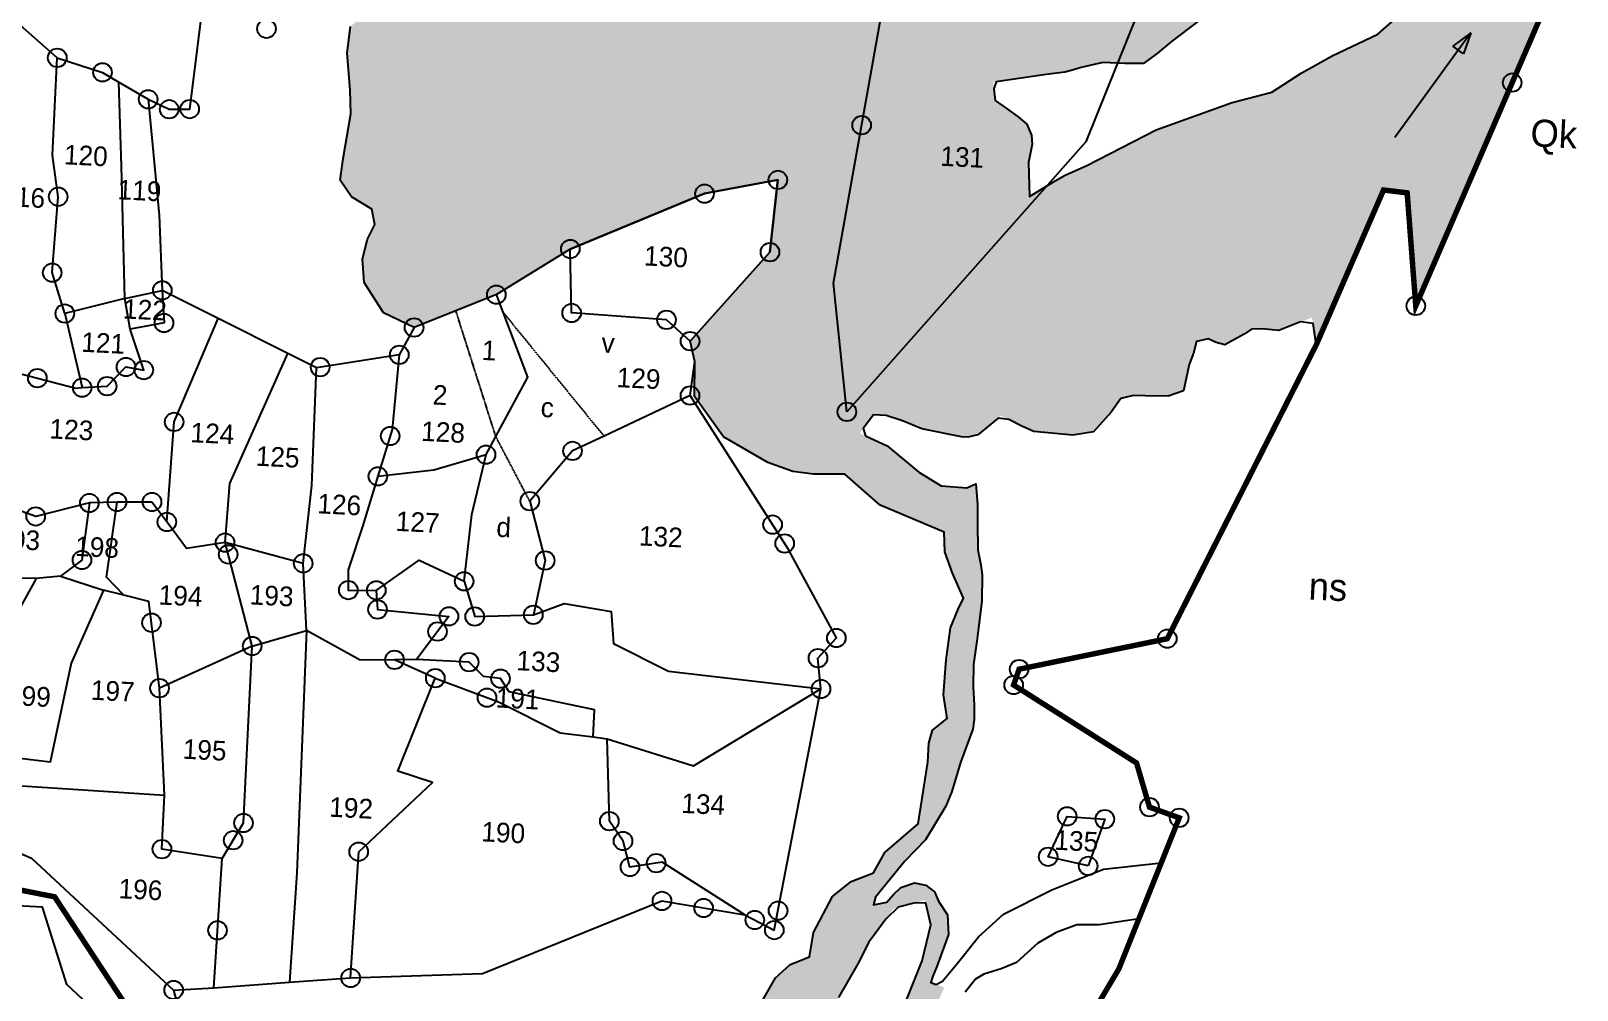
# Model space of a CAD drawing. Header units: feet. Extents: x -2404 to 281539, y -406 to 2079040.
# Drawn here: x 280753 to 281499, y 2077782 to 2078244 of the extents above; entities that cross this region are included whole.
import ezdxf
from ezdxf.enums import TextEntityAlignment as Align

# ---------------------------------------------------------------- set-up
doc = ezdxf.new("R2010")
doc.units = ezdxf.units.FT
doc.header["$LTSCALE"] = 0.3
doc.header["$MEASUREMENT"] = 0
doc.linetypes.add('DASHDOT', pattern=[1, 0.5, -0.25, 0, -0.25])
doc.linetypes.add('DASHED', pattern=[0.75, 0.5, -0.25])
for name, color, linetype in [('POLY_HATCH', 12, 'Continuous'), ('POLY_PARCEL', 6, 'Continuous'), ('POLY_SUBPARCEL', 6, 'DASHED'), ('POLY_WATER', 4, 'Continuous'), ('SYM_ARROW', 1, 'Continuous'), ('SYM_STONE', 1, 'Continuous'), ('TEXT_MAPIN', 7, 'Continuous'), ('TEXT_MAPOUT', 7, 'Continuous'), ('TEXT_PARCEL', 7, 'Continuous'), ('V_BOUND_LINE', 7, 'Continuous'), ('V_BOUND_STREAM_LINE', 7, 'DASHDOT')]:
    doc.layers.add(name, color=color, linetype=linetype)
doc.styles.add('TEXT_MAP', font='')
doc.styles.get('TEXT_MAP').set_extended_font_data('Kruti Dev 050')

# ---------------------------------------------------------------- blocks, each defined once
blk = doc.blocks.new('ARROWASPECT')
h = blk.add_hatch(color=256)
h.paths.add_polyline_path([(2.85, -2.85), (3.72, -1.98), (0, 0)])
h.paths.add_polyline_path([(0, 0), (1.98, -3.72), (2.85, -2.85)])
for points in [[(0, 0), (17.15, -17.15)], [(0, 0), (1.98, -3.72)], [(0, 0), (3.72, -1.98)], [(3.72, -1.98), (1.98, -3.72)]]:
    blk.add_lwpolyline(points)
blk = doc.blocks.new('STONE')
blk.add_circle((0, 0), 0.851)
blk = doc.blocks.new('jj')
at = {"layer": 'POLY_HATCH'}
h = blk.add_hatch(dxfattribs=at)
h.set_pattern_fill('ZIGZAG', color=256, scale=52.531953, angle=-1.94588, style=0)
h.set_pattern_definition([(358.05412, (278595.885, 2075833.407), (6.785676, 6.339739), [6.566494, -6.566494]), (88.05412, (278602.448, 2075833.1843), (-6.339739, 6.785676), [6.566494, -6.566494])])
h.paths.add_polyline_path([(281315.09, 2078258.42), (281324.61, 2078261.52), (281334.14, 2078264.61), (281341.54, 2078268.21), (281356.47, 2078279.26), (281369.36, 2078292.95), (281375, 2078295.32), (281378.97, 2078298.61), (281382.09, 2078302.36), (281383.27, 2078311.73), (281381.52, 2078323.2), (281381.93, 2078335.31), (281382.91, 2078352.06), (281381.75, 2078368.36), (281381.93, 2078373.49), (281380.67, 2078386.8), (281380.52, 2078394.94), (281379.54, 2078403.96), (281378.01, 2078420.6), (281441.85, 2078556.11), (281440.71, 2078564.34), (281439.54, 2078567.8), (281438.9, 2078574.24), (281437.01, 2078594.24), (281435.13, 2078607.47), (281425.66, 2078613.03), (281409.81, 2078620.09), (281407.09, 2078632.79), (281419.16, 2078646.64), (281420.14, 2078652.16), (281420.54, 2078664.12), (281418.49, 2078666.76), (281411.75, 2078669.99), (281397.72, 2078674.72), (281392.28, 2078685.54), (281396.22, 2078699.89), (281405.14, 2078702.31), (281423.49, 2078700.4), (281429.77, 2078696.33), (281436.99, 2078694.38), (281437.96, 2078697.77), (281437.72, 2078703.34), (281437.72, 2078713.59), (281435.7, 2078734.78), (281432.58, 2078756.28), (281430.19, 2078774.33), (281425.47, 2078786.48), (281417.89, 2078790.16), (281410.64, 2078791.26), (281396.59, 2078793.45), (281388.05, 2078794.17), (281378.23, 2078794.93), (281358.54, 2078795.17), (281348.22, 2078793.81), (281333.62, 2078792.59), (281316.08, 2078793.19), (281305.79, 2078792.68), (281282.62, 2078791.33), (281268.92, 2078791.37), (281262.73, 2078784.16), (281252.08, 2078779.06), (281233.18, 2078772.42), (281225.43, 2078772.22), (281222.15, 2078769.6), (281217.84, 2078763.38), (281215.35, 2078757.09), (281212.16, 2078748.06), (281204.67, 2078751.08), (281196.02, 2078751.37), (281186.83, 2078748.95), (281176.5, 2078739.74), (281174.27, 2078727.98), (281174.64, 2078712.04), (281176.64, 2078703.77), (281174.2, 2078698.85), (281172.18, 2078679.8), (281174.93, 2078665.9), (281179.93, 2078652.08), (281177.27, 2078640.79), (281175.11, 2078630.84), (281173.87, 2078621.33), (281175.79, 2078610.79), (281179.12, 2078601.57), (281193.74, 2078589.57), (281231.36, 2078569.6), (281232.83, 2078560), (281234.64, 2078546.28), (281234.46, 2078540.83), (281234.13, 2078531.28), (281230.41, 2078515.47), (281227.78, 2078505.09), (281224.63, 2078492.9), (281217.52, 2078471.29), (281213.34, 2078443.01), (281208.83, 2078430.88), (281204.19, 2078415.1), (281201.28, 2078396.53), (281177.69, 2078332.59), (281172.48, 2078326.85), (281167.17, 2078317.93), (281159.26, 2078313.19), (281144.23, 2078303.27), (281093.83, 2078298.89), (281082.04, 2078310.3), (281058.49, 2078327.49), (281018.85, 2078340.67), (280991.72, 2078348.02), (280988.52, 2078347.67), (280977.79, 2078343.28), (280963.37, 2078344.89), (280958.82, 2078345.04), (280955.04, 2078341.07), (280948.38, 2078332.65), (280938.22, 2078331.04), (280933.61, 2078329.38), (280929.91, 2078327.68), (280922.28, 2078315.58), (280920.71, 2078311.61), (280919.19, 2078307.11), (280918.34, 2078295.75), (280920.4, 2078289.31), (280926.16, 2078278.23), (280924.7, 2078268.22), (280916.15, 2078258.04), (280905.83, 2078249.29), (280904.49, 2078236.59), (280906.17, 2078218.63), (280906.7, 2078207.23), (280903.22, 2078185.49), (280901.96, 2078175.07), (280907.61, 2078167.13), (280917.44, 2078161.34), (280919.01, 2078154), (280915.58, 2078146.83), (280913.43, 2078137.35), (280914.41, 2078125.93), (280923.94, 2078111.49), (280938.74, 2078104.6), (280978.18, 2078121.07), (281013.5, 2078143.61), (281077.85, 2078171.31), (281113.12, 2078178.48), (281109.84, 2078143.58), (281071.96, 2078100.07), (281074.33, 2078090.28), (281074.48, 2078073.47), (281088.86, 2078054.24), (281110.31, 2078042.13), (281122.48, 2078038.08), (281132.45, 2078036.83), (281147.6, 2078037.11), (281164.86, 2078022.41), (281195.87, 2078009.97), (281196.46, 2078000.39), (281200.21, 2077990.25), (281205.72, 2077978.22), (281203.26, 2077972.84), (281199.77, 2077963.86), (281197.88, 2077948.44), (281196.85, 2077931.49), (281198.74, 2077920.05), (281191.72, 2077914.37), (281190.14, 2077908.05), (281189.83, 2077898.95), (281185.62, 2077869.05), (281169.66, 2077855.03), (281164.31, 2077845.19), (281153.63, 2077840.86), (281144.72, 2077833.43), (281135.93, 2077815.97), (281134.17, 2077804.2), (281124.93, 2077800.41), (281117.87, 2077793.82), (281111.07, 2077781.31), (281095.43, 2077776.83), (281074.4, 2077761.16), (281061.97, 2077757.48), (281049.97, 2077752.88), (281043.12, 2077742.91), (281029.17, 2077747.93), (281000.7, 2077754.82), (280977.81, 2077751.5), (280964.33, 2077743.31), (280958.06, 2077733.05), (280952.52, 2077730.96), (280944.28, 2077729.87), (280937.21, 2077722.83), (280932.2, 2077709.34), (280929.64, 2077701.24), (280932.08, 2077692.5), (280941, 2077673.53), (280942.27, 2077653.91), (280944.58, 2077641.54), (280955.21, 2077632.53), (280971.93, 2077628.77), (280981.52, 2077629.36), (280995.73, 2077632.06), (280998.75, 2077626.95), (281007.34, 2077626.37), (281015.9, 2077626.08), (281027.46, 2077626.12), (281040.32, 2077626.54), (281048.19, 2077631.4), (281056.72, 2077640.96), (281063.5, 2077640.73), (281074.62, 2077640.35), (281080.22, 2077641.44), (281084.98, 2077642.99), (281095.91, 2077658.22), (281101.5, 2077662.97), (281109.22, 2077663.14), (281124.29, 2077665.62), (281132.69, 2077672.31), (281136.32, 2077678.17), (281137.73, 2077681.98), (281139.39, 2077692.9), (281160.53, 2077703.8), (281199.39, 2077790.36), (281192.67, 2077792.86), (281195.7, 2077800.39), (281200.94, 2077816.04), (281200.41, 2077825.48), (281191.92, 2077837.9), (281189.75, 2077839.53), (281184.22, 2077840.58), (281177.72, 2077838.23), (281174.18, 2077834.93), (281171.06, 2077831.18), (281164.58, 2077829.69), (281165.57, 2077833.51), (281179.44, 2077851.01), (281189.21, 2077861.38), (281198.8, 2077877.8), (281201.62, 2077884.98), (281205.52, 2077898.97), (281211.24, 2077915.16), (281211.82, 2077919.84), (281211.63, 2077926.7), (281210.61, 2077943.44), (281212.72, 2077958.76), (281214.63, 2077977.09), (281214.53, 2077989.63), (281213.83, 2077994.36), (281212.37, 2078001.69), (281211.95, 2078014.54), (281211.83, 2078023.53), (281210.88, 2078033.41), (281206.53, 2078031.41), (281194.14, 2078032.26), (281183.22, 2078038.62), (281167.81, 2078051.13), (281154.45, 2078057), (281161.03, 2078065.91), (281167.02, 2078065.71), (281175.07, 2078063.29), (281184.36, 2078059.55), (281203.65, 2078055.98), (281206.65, 2078055.88), (281211.4, 2078057), (281222.34, 2078066.48), (281232.95, 2078061.4), (281238.44, 2078059.07), (281257.23, 2078057.58), (281267.14, 2078059.38), (281275.6, 2078068.94), (281280.11, 2078075.63), (281286.27, 2078077.25), (281291.83, 2078077.06), (281302.97, 2078077.11), (281310.34, 2078079.85), (281312.91, 2078092.61), (281314.81, 2078098.1), (281316.28, 2078103.62), (281321.9, 2078105.14), (281325.69, 2078103.3), (281329.94, 2078102.3), (281339.11, 2078107.55), (281343.51, 2078110.62), (281355.88, 2078109.55), (281371.77, 2078116.18), (281374.04, 2078103.06), (281405.32, 2078178.12), (281416.72, 2078176.92), (281421.71, 2078122.51), (281486.3, 2078278.49), (281432.38, 2078309.21), (281432.75, 2078303.58), (281435.57, 2078291.37), (281431.94, 2078279.64), (281422.19, 2078270.13), (281412.1, 2078262.77), (281401.33, 2078253.18), (281379.55, 2078242.36), (281364.7, 2078233.88), (281350.68, 2078224.52), (281331.66, 2078219.17), (281295.23, 2078205.43), (281262.08, 2078187.73), (281251.64, 2078182.95), (281246.84, 2078180.12), (281234.59, 2078172.4), (281234.35, 2078177.97), (281233.86, 2078188.69), (281235.44, 2078197.62), (281235.16, 2078201.91), (281232.77, 2078207.13), (281228.61, 2078210.69), (281222.75, 2078214.74), (281217.31, 2078218.35), (281216.26, 2078227.11), (281241.72, 2078231.21), (281250.76, 2078232.62), (281253.79, 2078233.37), (281258.55, 2078234.92), (281268.92, 2078237.56), (281279.61, 2078237.2), (281288.6, 2078237.32), (281295.28, 2078242.4), (281301.89, 2078248.17)])
h.paths.add_polyline_path([(281192.46, 2077820.5), (281188.44, 2077803.09), (281177.63, 2077774.79), (281165.45, 2077756.37), (281153.49, 2077744.8), (281135.59, 2077721.87), (281127.17, 2077713.6), (281116.82, 2077698.97), (281096.69, 2077685.96), (281080.57, 2077677.95), (281067.56, 2077673.26), (281057.64, 2077671.03), (281056.47, 2077674.49), (281058.77, 2077679.12), (281059.83, 2077685.07), (281058.77, 2077691.53), (281052.13, 2077697.74), (281036.52, 2077704.69), (281022.58, 2077710.3), (281008.04, 2077710.8), (281000.77, 2077711.04), (280990.99, 2077713.09), (280983.69, 2077712.48), (280971.97, 2077707.74), (280969.47, 2077709.97), (280976.16, 2077717.87), (280989.46, 2077723.96), (281021.69, 2077721.89), (281036.57, 2077718.81), (281047.19, 2077716.31), (281059.56, 2077715.04), (281072.42, 2077715.46), (281082.55, 2077723.67), (281109.06, 2077747.59), (281133.79, 2077769.86), (281148.43, 2077784.77), (281157.55, 2077801.15), (281162.62, 2077811.67), (281174.46, 2077828.19), (281189.43, 2077832.36)], flags=16)
for points in [[(281111.07, 2077781.31), (281117.87, 2077793.82), (281124.93, 2077800.41), (281134.17, 2077804.2), (281135.93, 2077815.97), (281144.72, 2077833.43), (281153.63, 2077840.86), (281164.31, 2077845.19), (281169.66, 2077855.03), (281185.62, 2077869.05), (281189.83, 2077898.95), (281190.14, 2077908.05), (281191.72, 2077914.37), (281198.74, 2077920.05), (281196.85, 2077931.49), (281197.88, 2077948.44), (281199.77, 2077963.86), (281203.26, 2077972.84), (281205.72, 2077978.22), (281200.21, 2077990.25), (281196.46, 2078000.39), (281195.87, 2078009.97), (281164.86, 2078022.41), (281147.6, 2078037.11), (281132.45, 2078036.83), (281122.48, 2078038.08), (281110.31, 2078042.13), (281088.86, 2078054.24), (281074.48, 2078073.47), (281074.33, 2078090.28), (281071.96, 2078100.07), (281109.84, 2078143.58), (281113.12, 2078178.48), (281077.85, 2078171.31), (281013.5, 2078143.61), (280978.18, 2078121.07), (280938.74, 2078104.6), (280923.94, 2078111.49), (280914.41, 2078125.93), (280913.43, 2078137.35), (280915.58, 2078146.83), (280919.01, 2078154), (280917.44, 2078161.34), (280907.61, 2078167.13), (280901.96, 2078175.07), (280903.22, 2078185.49), (280906.7, 2078207.23), (280906.17, 2078218.63), (280904.49, 2078236.59), (280905.83, 2078249.29)], [(281315.09, 2078258.42), (281301.89, 2078248.17), (281295.28, 2078242.4), (281288.6, 2078237.32), (281279.61, 2078237.2), (281268.92, 2078237.56), (281258.55, 2078234.92), (281253.79, 2078233.37), (281250.76, 2078232.62), (281241.72, 2078231.21), (281217.61, 2078227.33), (281216.64, 2078223.94), (281217.31, 2078218.35), (281222.75, 2078214.74), (281228.61, 2078210.69), (281232.77, 2078207.13), (281235.16, 2078201.91), (281235.44, 2078197.62), (281233.86, 2078188.69), (281234.35, 2078177.97), (281234.59, 2078172.4), (281246.84, 2078180.12), (281251.64, 2078182.95), (281262.08, 2078187.73), (281295.23, 2078205.43), (281331.66, 2078219.17), (281350.68, 2078224.52), (281364.7, 2078233.88), (281379.55, 2078242.36), (281401.33, 2078253.18), (281412.1, 2078262.77)], [(281486.3, 2078278.49), (281421.71, 2078122.51), (281416.72, 2078176.92), (281405.32, 2078178.12), (281374.04, 2078103.06), (281372.28, 2078113.27), (281366.3, 2078113.9), (281355.88, 2078109.55), (281347.77, 2078110.25), (281342.62, 2078110), (281339.11, 2078107.55), (281329.94, 2078102.3), (281325.69, 2078103.3), (281321.9, 2078105.14), (281316.28, 2078103.62), (281314.81, 2078098.1), (281312.91, 2078092.61), (281310.34, 2078079.85), (281302.97, 2078077.11), (281291.83, 2078077.06), (281286.27, 2078077.25), (281280.11, 2078075.63), (281275.6, 2078068.94), (281267.14, 2078059.38), (281257.23, 2078057.58), (281238.44, 2078059.07), (281232.95, 2078061.4), (281226.21, 2078064.63), (281221.09, 2078065.23), (281217.57, 2078062.35), (281211.4, 2078057), (281206.65, 2078055.88), (281203.65, 2078055.98), (281184.36, 2078059.55), (281175.07, 2078063.29), (281167.02, 2078065.71), (281161.03, 2078065.91), (281156.09, 2078059.23), (281157.26, 2078055.77), (281167.81, 2078051.13), (281183.22, 2078038.62), (281194.14, 2078032.26), (281206.53, 2078031.41), (281210.88, 2078033.41), (281211.83, 2078023.53), (281211.95, 2078014.54), (281212.37, 2078001.69), (281213.83, 2077994.36), (281214.53, 2077989.63), (281214.63, 2077977.09), (281212.72, 2077958.76), (281211.01, 2077946.4), (281211.08, 2077935.7), (281211.63, 2077926.7), (281211.82, 2077919.84), (281211.24, 2077915.16), (281205.52, 2077898.97), (281201.62, 2077884.98), (281198.8, 2077877.8), (281189.21, 2077861.38), (281179.44, 2077851.01), (281165.57, 2077833.51), (281164.58, 2077829.69), (281171.06, 2077831.18), (281174.18, 2077834.93), (281177.72, 2077838.23), (281184.22, 2077840.58), (281189.75, 2077839.53), (281193.93, 2077836.4), (281195.92, 2077832.05), (281200.41, 2077825.48), (281200.94, 2077816.04), (281195.7, 2077800.39), (281193.83, 2077795.74), (281192.87, 2077792.78), (281195.41, 2077791.84), (281198.46, 2077793.45), (281205.61, 2077802.19), (281215.47, 2077815.12), (281227.41, 2077826.27), (281250.51, 2077838.32), (281275.27, 2077848.61), (281303.1, 2077852.12), (281292.74, 2077824.99), (281273.59, 2077821.71), (281262.88, 2077821.65), (281252.9, 2077817.71), (281244.15, 2077812.44), (281233.98, 2077802.94), (281226.6, 2077799.77), (281218.37, 2077797.06), (281214.43, 2077794.62), (281209.51, 2077788.37)], [(281177.63, 2077774.79), (281188.44, 2077803.09), (281192.46, 2077820.5), (281189.81, 2077830.86), (281184.68, 2077831.04), (281176.47, 2077828.75), (281170.71, 2077822.95), (281162.62, 2077811.67), (281157.55, 2077801.15), (281148.43, 2077784.77)]]:
    blk.add_lwpolyline(points, dxfattribs=at)
at = {"layer": 'POLY_PARCEL'}
for points in [[(281182.25, 2078306.02), (281304.44, 2078311.4), (281261.34, 2078199.19), (281148.12, 2078067.18)], [(281148.12, 2078067.18), (281140.63, 2078129.07), (281169.42, 2078305.45)], [(280808.8, 2078212.66), (280819.03, 2078208.02), (280828.9, 2078208.23), (280836.03, 2078272.65)], [(280764.64, 2078231.97), (280738.41, 2078254.45)], [(280770.17, 2078108.74), (280763.82, 2078128.38), (280766.15, 2078165), (280763.05, 2078185.07), (280764.64, 2078231.97)], [(280764.64, 2078231.97), (280786.55, 2078225.29), (280794.53, 2078220.76)], [(280799.05, 2078116.39), (280796.36, 2078180.16), (280794.53, 2078220.76)], [(280794.53, 2078220.76), (280808.8, 2078212.66)], [(280808.8, 2078212.66), (280815.01, 2078156.86), (280817.02, 2078120.64)], [(281013.5, 2078143.61), (281077.85, 2078171.31), (281113.12, 2078178.48), (281109.84, 2078143.58), (281071.96, 2078100.07)], [(281013.5, 2078143.61), (280978.18, 2078121.07)], [(281071.96, 2078100.07), (281060.42, 2078110.18), (281014.62, 2078112.81), (281013.5, 2078143.61)], [(280799.05, 2078116.39), (280817.02, 2078120.64)], [(280817.02, 2078120.64), (280818.1, 2078104.95), (280801.8, 2078101.73)], [(280844.25, 2078107.49), (280817.02, 2078120.64)], [(280978.18, 2078121.07), (280938.74, 2078104.6), (280931.81, 2078091.34)], [(280981.52, 2078112.73), (280978.18, 2078121.07)], [(280799.05, 2078116.39), (280770.17, 2078108.74)], [(280801.8, 2078101.73), (280799.05, 2078116.39)], [(280979, 2078052.65), (280994.04, 2078081.5), (280981.52, 2078112.73)], [(280770.17, 2078108.74), (280779.07, 2078073.15)], [(280820.93, 2078009.05), (280823.69, 2078057.32), (280844.25, 2078107.49)], [(280878.12, 2078091.13), (280844.25, 2078107.49)], [(280779.07, 2078073.15), (280791.13, 2078074.03), (280800.09, 2078083.44), (280808.69, 2078082.06), (280801.8, 2078101.73)], [(281072.34, 2078073.88), (281074.33, 2078090.28), (281071.96, 2078100.07)], [(280849.16, 2077999.52), (280851.06, 2078027.98), (280878.12, 2078091.13)], [(280891.91, 2078084.47), (280878.12, 2078091.13)], [(280931.81, 2078091.34), (280891.91, 2078084.47)], [(280931.81, 2078091.34), (280928.96, 2078055.28), (280922.4, 2078032.61)], [(280887.04, 2077990.07), (280890.55, 2078027.75), (280891.91, 2078084.47)], [(280742.71, 2078080.95), (280775.98, 2078072.92), (280779.07, 2078073.15)], [(281072.34, 2078073.88), (281031.16, 2078053.69)], [(281137.69, 2077933.4), (281136.02, 2077948.24), (281144.74, 2077958.09), (281121.03, 2078000.35), (281072.34, 2078073.88)], [(280974.4, 2078043.85), (280979, 2078052.65)], [(281031.16, 2078053.69), (281016.1, 2078046.31), (280995.85, 2078021.76)], [(280922.4, 2078032.61), (280949.3, 2078036.07), (280974.4, 2078043.85)], [(280964.76, 2077982.65), (280968.02, 2078014.92), (280974.4, 2078043.85)], [(280922.4, 2078032.61), (280915.5, 2078008.78), (280908.76, 2077987.25), (280908.97, 2077977.53), (280922.47, 2077977.61)], [(280783.44, 2078017.61), (280757.65, 2078010.72), (280730.91, 2078019.82)], [(280783.44, 2078017.61), (280780.29, 2077990.04), (280770.05, 2077982.09)], [(280796.76, 2078018.27), (280783.44, 2078017.61)], [(280800.69, 2077973.44), (280792.2, 2077981.89), (280796.76, 2078018.27)], [(280820.93, 2078009.05), (280813.63, 2078018.54), (280796.76, 2078018.27)], [(280995.85, 2078021.76), (281003.7, 2077993.27), (280998.4, 2077967)], [(280849.16, 2077999.52), (280830.69, 2077996.37), (280820.93, 2078009.05)], [(280887.04, 2077990.07), (280849.16, 2077999.52)], [(280863.04, 2077949.86), (280849.16, 2077999.52)], [(280922.47, 2077977.61), (280942.96, 2077992.57), (280964.76, 2077982.65)], [(280889.07, 2077957.76), (280887.04, 2077990.07)], [(280758.38, 2077980.83), (280714.62, 2077980.65)], [(280758.38, 2077980.83), (280739.13, 2077945.05)], [(280770.05, 2077982.09), (280758.38, 2077980.83)], [(280770.05, 2077982.09), (280790.9, 2077975.74)], [(280922.47, 2077977.61), (280923.24, 2077968.41), (280957.7, 2077965.62), (280942.36, 2077944.57)], [(280964.76, 2077982.65), (280970.13, 2077965.74), (280998.4, 2077967)], [(280790.9, 2077975.74), (280775.85, 2077940.27), (280766.47, 2077892.44), (280750.47, 2077894.09), (280744.16, 2077887.66), (280750.57, 2077880.8)], [(280800.69, 2077973.44), (280790.9, 2077975.74)], [(280818.66, 2077928.86), (280812.88, 2077970.57), (280800.69, 2077973.44)], [(280998.4, 2077967), (281013.15, 2077972.67), (281035.98, 2077969.25), (281037.31, 2077953.77), (281064.05, 2077940.87), (281137.69, 2077933.4)], [(280863.04, 2077949.86), (280889.07, 2077957.76)], [(280889.07, 2077957.76), (280886.27, 2077840.78), (280883.54, 2077788.03)], [(280931.8, 2077944.28), (280915.19, 2077943.83), (280889.07, 2077957.76)], [(280863.04, 2077949.86), (280818.66, 2077928.86)], [(280850.18, 2077847.27), (280860.14, 2077864.5), (280863.04, 2077949.86)], [(280942.36, 2077944.57), (280931.8, 2077944.28)], [(280951.58, 2077935.73), (280931.8, 2077944.28)], [(281028.09, 2077908.56), (281028.53, 2077921.72), (280987.27, 2077929.76), (280983.05, 2077935.99), (280974.77, 2077936.83), (280967.8, 2077943.71), (280942.36, 2077944.57)], [(280912.99, 2077790.57), (280915.92, 2077851.48), (280951.04, 2077885.41), (280934.24, 2077890.66), (280951.58, 2077935.73)], [(280951.58, 2077935.73), (280982.25, 2077924.74), (281012.21, 2077910.26), (281028.09, 2077908.56)], [(281034.87, 2077907.84), (281076.8, 2077895.39), (281137.69, 2077933.4)], [(281102.65, 2077823.9), (281116.97, 2077816.8), (281137.69, 2077933.4)], [(280821.89, 2077877.27), (280818.66, 2077928.86)], [(281028.09, 2077908.56), (281034.87, 2077907.84)], [(281102.65, 2077823.9), (281062.42, 2077848.69), (281046.89, 2077846.13), (281043.34, 2077858.6), (281036.61, 2077868.09), (281034.87, 2077907.84)], [(280750.57, 2077880.8), (280821.89, 2077877.27)], [(280850.18, 2077847.27), (280821.01, 2077851.28), (280821.89, 2077877.27)], [(281267.84, 2077850.07), (281248.49, 2077854.19), (281257.38, 2077873.8), (281275.54, 2077872.75), (281267.84, 2077850.07)], [(280847.05, 2077784.87), (280850.18, 2077847.27)], [(280912.99, 2077790.57), (280976.63, 2077793.7), (281062.58, 2077830.03), (281102.65, 2077823.9)], [(280827.7, 2077783.43), (280847.05, 2077784.87)], [(280847.05, 2077784.87), (280883.54, 2077788.03)], [(280883.54, 2077788.03), (280912.99, 2077790.57)]]:
    blk.add_lwpolyline(points, dxfattribs=at)
at = {"layer": 'POLY_SUBPARCEL'}
for points in [[(280979, 2078052.65), (280958.81, 2078112.98)], [(281031.16, 2078053.69), (280981.52, 2078112.73)], [(280995.85, 2078021.76), (280979, 2078052.65)]]:
    blk.add_lwpolyline(points, dxfattribs=at)
at = {"layer": 'POLY_WATER'}
for points in [[(280797.15, 2077766.26), (280776.08, 2077785.31), (280763.82, 2077822.38), (280689.96, 2077825.14), (280676.67, 2077831.86), (280665.6, 2077861.18), (280619.66, 2077872.88), (280619.12, 2077902.96), (280567.12, 2077921.12), (280544.88, 2077948.41), (280544.99, 2077965.78), (280554.53, 2077991.02), (280542.47, 2078005.42), (280529.37, 2078031.91), (280500.84, 2078008.99), (280469.91, 2078017.6), (280452.01, 2078033.81), (280452.2, 2078055.68), (280425.39, 2078087.79), (280361.76, 2078038.9), (280345.09, 2078035.68), (280327.17, 2078037.23), (280266.53, 2078087.4)], [(280732.96, 2077856.45), (280758.16, 2077846.01), (280827.7, 2077783.43)], [(280827.7, 2077783.43), (280846.96, 2077715.58), (280840.59, 2077689.08), (280859.53, 2077655.26), (280910.79, 2077645.76), (280918.91, 2077611.62), (280931.13, 2077554.64)]]:
    blk.add_lwpolyline(points, dxfattribs=at)
at = {"layer": 'V_BOUND_LINE', "const_width": 2.63}
blk.add_lwpolyline([(281243.15, 2077703.05), (281261.11, 2077761.7), (281283.41, 2077800.6), (281311.44, 2077873.94), (281297.02, 2077878.87), (281290.44, 2077900.06), (281230.57, 2077936.73), (281233.11, 2077944.4), (281304.35, 2077960.21), (281374.04, 2078103.06), (281405.32, 2078178.12), (281416.72, 2078176.92), (281421.71, 2078122.51), (281486.3, 2078278.49), (281414.25, 2078319.54), (281378.01, 2078420.6), (281449.78, 2078572.96)], dxfattribs=at)
at = {"layer": 'V_BOUND_STREAM_LINE', "ltscale": 10, "const_width": 2.63, "flags": 128}
blk.add_lwpolyline([(280888.32, 2077469.45), (280902.92, 2077480.91), (280911.69, 2077565.8), (280892.47, 2077634.5), (280842.89, 2077645.97), (280824.31, 2077690.17), (280830.24, 2077738.3), (280769.6, 2077827.5), (280699.49, 2077840.16), (280672.55, 2077868.98), (280623.66, 2077908.12), (280573.03, 2077931.87), (280564.58, 2077957.12), (280561.48, 2077995.41), (280540.42, 2078038.72), (280486.17, 2078042.52), (280435.13, 2078097.13), (280410.67, 2078091.32), (280334.45, 2078053.76), (280287.8, 2078093.53), (280266.53, 2078087.4)], dxfattribs=at)
at = {"layer": 'SYM_ARROW', "xscale": 2.569443382433578, "yscale": 2.569443382433578, "zscale": 2.569443382433578, "rotation": 279.9540309189343}
blk.add_blockref('ARROWASPECT', (281446.18, 2078254.58), dxfattribs=at)
at = {"layer": 'SYM_STONE', "xscale": 5.253195329489514, "yscale": 5.253195329489514, "zscale": 5.253195329489514, "rotation": 358.0541219776481}
for p in [(280865.33, 2078247.54), (280764.64, 2078231.97), (281466.58, 2078230.87), (280786.55, 2078225.29), (280808.8, 2078212.66), (280819.03, 2078208.02), (280828.9, 2078208.23), (281153.1, 2078205.48), (281113.12, 2078178.48), (281077.85, 2078171.31), (280766.15, 2078165), (281013.5, 2078143.61), (281109.84, 2078143.58), (280763.82, 2078128.38), (281421.71, 2078122.51), (280817.02, 2078120.64), (280978.18, 2078121.07), (280770.17, 2078108.74), (281014.62, 2078112.81), (281060.42, 2078110.18), (280818.1, 2078104.95), (280938.74, 2078104.6), (281071.96, 2078100.07), (280931.81, 2078091.34), (280757.43, 2078077.39), (280800.09, 2078083.44), (280808.69, 2078082.06), (280893.73, 2078084.78), (280779.07, 2078073.15), (280791.13, 2078074.03), (281072.34, 2078073.88), (281148.12, 2078067.18), (280823.69, 2078057.32), (280928.04, 2078052.11), (280974.4, 2078043.85), (281016.1, 2078046.31), (280922.4, 2078032.61), (280796.76, 2078018.27), (280813.63, 2078018.54), (280995.85, 2078021.76), (280757.65, 2078010.72), (280783.44, 2078017.61), (281113.13, 2078012.27), (280820.93, 2078009.05), (281119.1, 2078003.26), (280849.16, 2077999.52), (280780.29, 2077990.04), (280850.75, 2077993.85), (280887.04, 2077990.07), (281003.7, 2077993.27), (280964.76, 2077982.65), (280908.97, 2077977.53), (280922.47, 2077977.61), (280923.24, 2077968.41), (280957.7, 2077965.62), (280970.13, 2077965.74), (280998.4, 2077967), (280814.3, 2077960.34), (280952.31, 2077958.23), (281144.74, 2077958.09), (281304.35, 2077960.21), (280863.04, 2077949.86), (280931.8, 2077944.28), (280967.8, 2077943.71), (281136.02, 2077948.24), (281233.11, 2077944.4), (280951.58, 2077935.73), (280983.05, 2077935.99), (281230.57, 2077936.73), (280818.66, 2077928.86), (281137.69, 2077933.4), (280976.66, 2077926.74), (281297.02, 2077878.87), (281257.38, 2077873.8), (281275.54, 2077872.75), (281311.44, 2077873.94), (280860.14, 2077864.5), (281036.61, 2077868.09), (280855.28, 2077856.1), (281043.34, 2077858.6), (281248.49, 2077854.19), (280821.01, 2077851.28), (280915.92, 2077851.48), (281059.53, 2077848.21), (281267.84, 2077850.07), (281046.89, 2077846.13), (281062.58, 2077830.03), (281082.72, 2077826.95), (281118.64, 2077826.19), (281107.47, 2077821.51), (281116.97, 2077816.8), (280848.44, 2077812.52), (280912.99, 2077790.57), (280827.7, 2077783.43)]:
    blk.add_blockref('STONE', p, dxfattribs=at)
at = {"layer": 'TEXT_MAPIN', "style": 'TEXT_MAP'}
for s, p in [('1', (280975.13, 2078094.12)), ('v', (281032.46, 2078098.59)), ('2', (280951.81, 2078072.35)), ('c', (281003.61, 2078067.02)), ('d', (280983.48, 2078009.17))]:
    blk.add_text(s, height=9.46, rotation=358.05412, dxfattribs=at).set_placement(p, align=Align.MIDDLE)
at = {"layer": 'TEXT_MAPOUT', "style": 'TEXT_MAP'}
for s, p in [('Qk', (281475.59, 2078200.29)), ('ns', (281372.01, 2077980.2))]:
    blk.add_text(s, height=13.133, rotation=358.05412, dxfattribs=at).set_placement(p)
at = {"layer": 'TEXT_PARCEL', "style": 'TEXT_MAP'}
for s, p in [('131', (281201.88, 2078190.9)), ('120', (280779.17, 2078185.08)), ('119', (280805.29, 2078168.62)), ('216', (280749.28, 2078164.52)), ('130', (281059.74, 2078140.64)), ('122', (280808.82, 2078111.26)), ('121', (280788.93, 2078094.91)), ('129', (281047.42, 2078081.78)), ('123', (280774.24, 2078052.83)), ('124', (280842.28, 2078052.12)), ('128', (280953.53, 2078054.43)), ('125', (280873.92, 2078041.21)), ('126', (280903.99, 2078018.71)), ('127', (280941.95, 2078010.9)), ('132', (281059.31, 2078005.63)), ('203', (280749.4, 2077999.46)), ('198', (280787.51, 2077996.37)), ('194', (280828.13, 2077973.57)), ('193', (280872.06, 2077974.3)), ('133', (281001.21, 2077944.56)), ('199', (280755.73, 2077924.04)), ('197', (280796.12, 2077927.16)), ('191', (280991.45, 2077926.46)), ('195', (280840.88, 2077899.42)), ('134', (281081.77, 2077877.01)), ('192', (280911.96, 2077872.55)), ('190', (280985.53, 2077861.8)), ('135', (281261.99, 2077862.03)), ('196', (280810.99, 2077831.67))]:
    blk.add_text(s, height=9.456, rotation=358.05412, dxfattribs=at).set_placement(p, align=Align.MIDDLE)

msp = doc.modelspace()

# ---------------------------------------------------------------- block references
at = {"xscale": 0.9998868818717477, "yscale": 0.9998868818717477, "zscale": 0.9998868818717477, "rotation": 359.1157011667884}
msp.add_blockref('jj', (-32003.85, 4814.74), dxfattribs=at)

doc.saveas('drawing.dxf')
